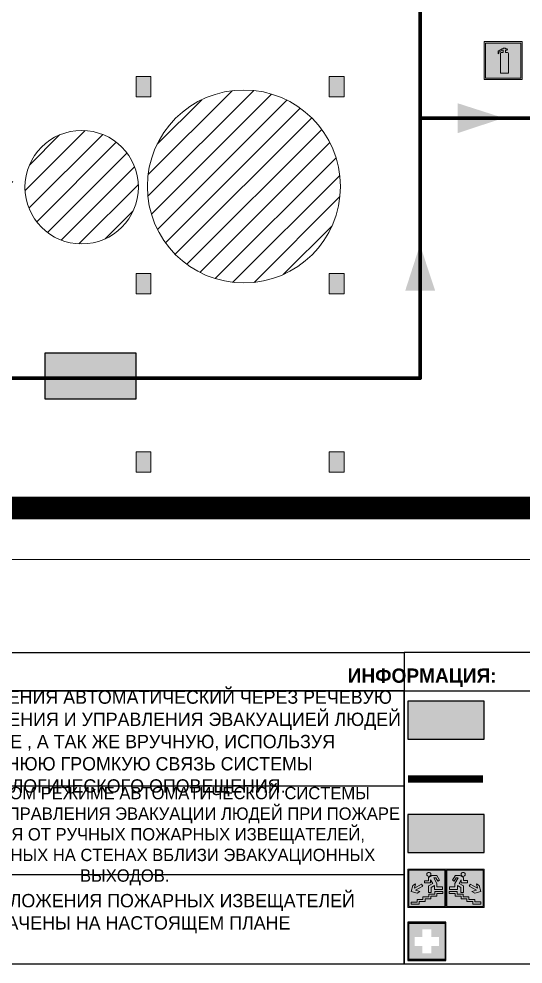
# Model space of a CAD drawing. Header units: millimetres. Extents: x 13810 to 67229, y 12374 to 21950.
# Drawn here: x 27030.3 to 27136.2, y 15364.5 to 15563.1 of the extents above; entities that cross this region are included whole.
import ezdxf

# ---------------------------------------------------------------- set-up
doc = ezdxf.new("R2010")
doc.units = ezdxf.units.MM
doc.layers.add('План_Штампы', color=7, linetype='Continuous')
doc.styles.add('обычный', font='arial.ttf')

# ---------------------------------------------------------------- blocks, each defined once
blk = doc.blocks.new('A$C7B4425F7')
at = {"true_color": 0xffffff}
blk.add_hatch(color=7, dxfattribs=at).paths.add_polyline_path([(0, 0), (-16, 0), (-16, -8), (0, -8)])
h = blk.add_hatch(color=126)
h.paths.add_polyline_path([(-0.2, -0.2), (-15.8, -0.2), (-15.8, -7.8), (-0.2, -7.8)])
h.paths.add_polyline_path([(-11.76, -2.03), (-11.76, -3.66), (-11.17, -3.66, -0.568275), (-11.17, -6.18), (-12.58, -6.18), (-12.58, -2.03)], flags=16)
h.paths.add_polyline_path([(-13.33, -4.12, -0.495768), (-13.59, -6.18), (-15.03, -6.18), (-15.03, -2.03), (-13.59, -2.03, -0.487973)], flags=16)
h.paths.add_polyline_path([(-10.25, -2.03), (-9.48, -2.03), (-9.48, -6.18), (-10.25, -6.18)], flags=16)
h.paths.add_polyline_path([(-13.84, -3.69), (-14.24, -3.69), (-14.24, -3.03), (-13.9, -3.03, -0.692621)], flags=0)
h.paths.add_polyline_path([(-9.15, -2.03), (-8.4, -2.03), (-8.04, -3.07), (-7.68, -2.03), (-6.93, -2.03), (-7.64, -4.1), (-6.93, -6.18), (-7.68, -6.18), (-8.04, -5.14), (-8.4, -6.18), (-9.15, -6.18), (-8.44, -4.1)], flags=16)
h.paths.add_polyline_path([(-11.76, -4.46), (-11.42, -4.46, -0.692621), (-11.36, -5.12), (-11.76, -5.12)], flags=0)
h.paths.add_polyline_path([(-13.9, -5.2), (-14.24, -5.2), (-14.24, -4.55), (-13.84, -4.55, -0.708038)], flags=0)
edge = h.paths.add_edge_path(flags=16)
edge.add_ellipse((-5.51, -4.08), major_axis=(0, 2.05), ratio=0.586184, start_angle=0, end_angle=360)
edge = h.paths.add_edge_path(flags=0)
edge.add_ellipse((-5.51, -4.08), major_axis=(0, 1.14), ratio=0.454828, start_angle=0, end_angle=360)
h.paths.add_polyline_path([(-4.13, -4.96, 0.377264), (-3.48, -4.52, 0.0555), (-3.16, -2.03), (-1.66, -2.03), (-1.66, -4.96), (-0.96, -4.96), (-0.96, -7.01), (-1.75, -7.01), (-1.75, -6.18), (-3.3, -6.18), (-3.3, -7.02), (-4.13, -7.02)], flags=16)
h.paths.add_polyline_path([(-2.73, -2.91), (-2.28, -2.91), (-2.28, -4.96), (-3.05, -4.96, 0.079136)], flags=0)
at = {"color": 126}
blk.add_lwpolyline([(-16, -8), (0, -8), (0, 0), (-16, 0)], close=True, dxfattribs=at)
blk = doc.blocks.new('A$C18900ED3')
h = blk.add_hatch(color=126)
h.paths.add_polyline_path([(-0.18, -0.18), (-7.02, -0.18), (-7.02, -7.02), (-0.18, -7.02)])
h.paths.add_polyline_path([(-5.89, -4.46), (-5.89, -2.77), (-4.46, -2.77), (-4.46, -1.31), (-2.77, -1.31), (-2.77, -2.77), (-1.33, -2.77), (-1.33, -4.46), (-2.77, -4.46), (-2.77, -5.89), (-4.46, -5.89), (-4.46, -4.46)], flags=16)
at = {"color": 126}
for p, q in [((-7.2, 0), (-7.2, -7.2)), ((0, 0), (-7.2, 0)), ((0, -7.2), (0, 0)), ((-7.02, -7.02), (-7.02, -0.18)), ((-7.02, -0.18), (-0.18, -0.18)), ((-0.18, -0.18), (-0.18, -7.02)), ((-0.18, -7.02), (-7.02, -7.02)), ((-7.2, -7.2), (0, -7.2))]:
    blk.add_line(p, q, dxfattribs=at)
blk = doc.blocks.new('вниз 3')
at = {"lineweight": 0, "true_color": 0xffffff}
h = blk.add_hatch(color=7, dxfattribs=at)
h.dxf.hatch_style = 1
h.paths.add_polyline_path([(40997.5, -4475.69), (40997.25, -4475.28), (40995.76, -4476.15), (40995.97, -4475.23), (40995.39, -4475.56), (40995.05, -4476.83), (40996.33, -4477.17), (40996.91, -4476.83), (40996, -4476.55)], flags=0)
h.paths.add_polyline_path([(40999.81, -4473.95), (41000.22, -4473.95), (41000.64, -4474.67), (41001.03, -4474.43), (41000.46, -4473.49), (41000.42, -4473.49), (40999.43, -4473.49), (40998.68, -4473.92), (40998.68, -4474.57), (40997.88, -4474.57), (40997.88, -4475), (40999.14, -4475), (40999.14, -4474.43), (40999.14, -4474.38), (40999.59, -4475.15), (40998.72, -4475.67), (40998.72, -4477.06), (40999.24, -4477.06), (40999.24, -4475.96), (40999.95, -4475.56), (40999.95, -4476.43), (41001.61, -4476.43), (41001.61, -4475.88), (41000.47, -4475.88), (41000.47, -4475.12)], flags=0)
h.paths.add_polyline_path([(40999.2, -4473.24, 1), (40998.35, -4473.24, 1)], flags=0)
h.paths.add_polyline_path([(41000.46, -4477.26), (41001.69, -4477.26), (41001.69, -4476.84), (41000.03, -4476.84), (41000.03, -4477.39), (40998.78, -4477.39), (40998.78, -4477.95), (40997.53, -4477.95), (40997.53, -4478.5), (40996.29, -4478.5), (40996.29, -4479.06), (40995.05, -4479.06), (40995.05, -4479.48), (40995.29, -4479.48), (40996.72, -4479.48), (40996.72, -4478.92), (40997.97, -4478.92), (40997.97, -4478.36), (40999.2, -4478.36), (40999.2, -4477.81), (41000.46, -4477.81)], flags=0)
h.paths.add_polyline_path([(41002.37, -4472.17), (40994.37, -4472.17), (40994.37, -4480.17), (41002.37, -4480.17)])
h.paths.add_polyline_path([(41002.16, -4479.96), (40994.57, -4479.96), (40994.57, -4472.37), (41002.16, -4472.37)], flags=16)
h.paths.add_polyline_path([(41001.61, -4475.88), (41001.61, -4476.43), (40999.95, -4476.43), (40999.95, -4475.56), (40999.24, -4475.96), (40999.24, -4477.06), (40998.72, -4477.06), (40998.72, -4475.67), (40999.59, -4475.15), (40999.14, -4474.38), (40999.14, -4474.43), (40999.14, -4475), (40997.88, -4475), (40997.88, -4474.57), (40998.68, -4474.57), (40998.68, -4473.92), (40999.43, -4473.49), (41000.42, -4473.49), (41000.46, -4473.49), (41001.03, -4474.43), (41000.64, -4474.67), (41000.22, -4473.95), (40999.81, -4473.95), (41000.47, -4475.12), (41000.47, -4475.88)], flags=0)
h.paths.add_polyline_path([(41001.69, -4476.84), (41001.69, -4477.26), (41000.46, -4477.26), (41000.46, -4477.81), (40999.2, -4477.81), (40999.2, -4478.36), (40997.97, -4478.36), (40997.97, -4478.92), (40996.72, -4478.92), (40996.72, -4479.48), (40995.05, -4479.48), (40995.05, -4479.06), (40996.29, -4479.06), (40996.29, -4478.5), (40997.53, -4478.5), (40997.53, -4477.95), (40998.78, -4477.95), (40998.78, -4477.39), (41000.03, -4477.39), (41000.03, -4476.84)], flags=0)
h.paths.add_polyline_path([(40998.35, -4473.24, -1), (40999.2, -4473.24, -1)], flags=0)
h.paths.add_polyline_path([(40997.5, -4475.69), (40996, -4476.55), (40996.91, -4476.83), (40996.33, -4477.17), (40995.05, -4476.83), (40995.39, -4475.56), (40995.97, -4475.23), (40995.76, -4476.15), (40997.25, -4475.28)], flags=0)
at = {"lineweight": 0}
h = blk.add_hatch(color=126, dxfattribs=at)
h.dxf.hatch_style = 1
h.paths.add_polyline_path([(41002.16, -4472.37), (40994.57, -4472.37), (40994.57, -4479.96), (41002.16, -4479.96)])
h.paths.add_polyline_path([(40995.97, -4475.23), (40995.76, -4476.15), (40997.25, -4475.28), (40997.5, -4475.69), (40996, -4476.55), (40996.91, -4476.83), (40996.33, -4477.17), (40995.05, -4476.83), (40995.39, -4475.56)], flags=16)
h.paths.add_polyline_path([(40997.88, -4474.57), (40998.68, -4474.57), (40998.68, -4473.92), (40999.43, -4473.49), (41000.42, -4473.49), (41000.46, -4473.49), (41001.03, -4474.43), (41000.64, -4474.67), (41000.22, -4473.95), (40999.81, -4473.95), (41000.47, -4475.12), (41000.47, -4475.88), (41001.61, -4475.88), (41001.61, -4476.43), (40999.95, -4476.43), (40999.95, -4475.56), (40999.24, -4475.96), (40999.24, -4477.06), (40998.72, -4477.06), (40998.72, -4475.67), (40999.59, -4475.15), (40999.14, -4474.38), (40999.14, -4474.43), (40999.14, -4475), (40997.88, -4475)], flags=16)
h.paths.add_polyline_path([(40998.35, -4473.24, -1), (40999.2, -4473.24, -1)], flags=16)
h.paths.add_polyline_path([(40997.53, -4477.95), (40998.78, -4477.95), (40998.78, -4477.39), (41000.03, -4477.39), (41000.03, -4476.84), (41001.69, -4476.84), (41001.69, -4477.26), (41000.46, -4477.26), (41000.46, -4477.81), (40999.2, -4477.81), (40999.2, -4478.36), (40997.97, -4478.36), (40997.97, -4478.92), (40996.72, -4478.92), (40996.72, -4479.48), (40995.05, -4479.48), (40995.05, -4479.06), (40996.29, -4479.06), (40996.29, -4478.5), (40997.53, -4478.5)], flags=16)
at = {"lineweight": 0, "true_color": 0xffffff}
h = blk.add_hatch(color=7, dxfattribs=at)
h.dxf.hatch_style = 1
h.paths.add_polyline_path([(40999.2, -4473.24, 1), (40998.35, -4473.24, 1)])
h.paths.add_polyline_path([(40999.81, -4473.95), (41000.22, -4473.95), (41000.64, -4474.67), (41001.03, -4474.43), (41000.46, -4473.49), (41000.42, -4473.49), (40999.43, -4473.49), (40998.68, -4473.92), (40998.68, -4474.57), (40997.88, -4474.57), (40997.88, -4475), (40999.14, -4475), (40999.14, -4474.43), (40999.14, -4474.38), (40999.59, -4475.15), (40998.72, -4475.67), (40998.72, -4477.06), (40999.24, -4477.06), (40999.24, -4475.96), (40999.95, -4475.56), (40999.95, -4476.43), (41001.61, -4476.43), (41001.61, -4475.88), (41000.47, -4475.88), (41000.47, -4475.12)])
h.paths.add_polyline_path([(40999.2, -4477.81), (41000.46, -4477.81), (41000.46, -4477.26), (41001.69, -4477.26), (41001.69, -4476.84), (41000.03, -4476.84), (41000.03, -4477.39), (40998.78, -4477.39), (40998.78, -4477.95), (40997.53, -4477.95), (40997.53, -4478.5), (40996.29, -4478.5), (40996.29, -4479.06), (40995.05, -4479.06), (40995.05, -4479.48), (40995.29, -4479.48), (40996.72, -4479.48), (40996.72, -4478.92), (40997.97, -4478.92), (40997.97, -4478.36), (40999.2, -4478.36)])
h.paths.add_polyline_path([(40997.5, -4475.69), (40997.25, -4475.28), (40995.76, -4476.15), (40995.97, -4475.23), (40995.39, -4475.56), (40995.05, -4476.83), (40996.33, -4477.17), (40996.91, -4476.83), (40996, -4476.55)])
at = {"color": 126, "lineweight": 0}
for points in [[(40994.37, -4472.17), (41002.37, -4472.17), (41002.37, -4480.17), (40994.37, -4480.17)], [(40994.57, -4472.37), (41002.16, -4472.37), (41002.16, -4479.96), (40994.57, -4479.96)]]:
    blk.add_lwpolyline(points, close=True, dxfattribs=at)
for points in [[(40999.14, -4474.43), (40999.14, -4475), (40997.88, -4475), (40997.88, -4474.57), (40998.68, -4474.57), (40998.68, -4473.92), (40999.43, -4473.49), (41000.42, -4473.49), (41000.46, -4473.49), (41001.03, -4474.43), (41000.64, -4474.67), (41000.22, -4473.95), (40999.81, -4473.95), (41000.47, -4475.12), (41000.47, -4475.88), (41001.61, -4475.88), (41001.61, -4476.43), (40999.95, -4476.43), (40999.95, -4475.56), (40999.24, -4475.96), (40999.24, -4477.06), (40998.72, -4477.06), (40998.72, -4475.67), (40999.59, -4475.15), (40999.14, -4474.38), (40999.14, -4474.43)], [(40995.05, -4476.83), (40995.39, -4475.56), (40995.97, -4475.23), (40995.76, -4476.15), (40997.25, -4475.28), (40997.5, -4475.69), (40996, -4476.55), (40996.91, -4476.83), (40996.33, -4477.17), (40995.05, -4476.83)], [(40995.29, -4479.48), (40995.05, -4479.48), (40995.05, -4479.06), (40996.29, -4479.06), (40996.29, -4478.5), (40997.53, -4478.5), (40997.53, -4477.95), (40998.78, -4477.95), (40998.78, -4477.39), (41000.03, -4477.39), (41000.03, -4476.84), (41001.69, -4476.84), (41001.69, -4477.26), (41000.46, -4477.26), (41000.46, -4477.81), (40999.2, -4477.81), (40999.2, -4478.36), (40997.97, -4478.36), (40997.97, -4478.92), (40996.72, -4478.92), (40996.72, -4479.48), (40995.05, -4479.48)]]:
    blk.add_lwpolyline(points, dxfattribs=at)
blk.add_circle((40998.77, -4473.24), 0.426, dxfattribs=at)
blk = doc.blocks.new('вниз')
at = {"lineweight": 0, "true_color": 0xffffff}
h = blk.add_hatch(color=7, dxfattribs=at)
h.dxf.hatch_style = 1
h.paths.add_polyline_path([(40994.51, -4472.22), (40986.51, -4472.22), (40986.51, -4480.22), (40994.51, -4480.22)])
h.paths.add_polyline_path([(40994.31, -4472.42), (40994.31, -4480.01), (40986.71, -4480.01), (40986.71, -4472.42)], flags=16)
h.paths.add_polyline_path([(40988.43, -4473.53), (40989.43, -4473.53), (40990.19, -4473.96), (40990.19, -4474.6), (40991, -4474.6), (40991, -4475.06), (40989.73, -4475.06), (40989.73, -4474.46), (40989.3, -4475.18), (40990.17, -4475.7), (40990.17, -4477.11), (40989.63, -4477.11), (40989.63, -4476.01), (40988.94, -4475.59), (40988.94, -4476.46), (40988.94, -4476.46), (40987.47, -4476.46), (40987.26, -4476.46), (40987.26, -4475.92), (40988.4, -4475.92), (40988.4, -4475.2), (40989.1, -4473.99), (40988.66, -4473.99), (40988.24, -4474.7), (40987.86, -4474.47), (40988.41, -4473.56)], flags=0)
h.paths.add_polyline_path([(40990.55, -4473.29, -1), (40989.69, -4473.29, -1)], flags=0)
h.paths.add_polyline_path([(40988.85, -4476.89), (40988.85, -4477.43), (40990.1, -4477.43), (40990.1, -4477.99), (40991.34, -4477.99), (40991.34, -4478.54), (40992.59, -4478.54), (40992.59, -4479.09), (40993.83, -4479.09), (40993.83, -4479.52), (40992.17, -4479.52), (40992.17, -4478.97), (40990.91, -4478.97), (40990.91, -4478.41), (40989.68, -4478.41), (40989.68, -4477.86), (40988.43, -4477.86), (40988.43, -4477.31), (40987.6, -4477.31), (40987.18, -4477.31), (40987.18, -4476.89)], flags=0)
h.paths.add_polyline_path([(40991.61, -4475.33), (40993.12, -4476.2), (40992.9, -4475.27), (40993.48, -4475.6), (40993.83, -4476.88), (40992.56, -4477.22), (40991.97, -4476.88), (40992.9, -4476.61), (40991.38, -4475.74), (40991.58, -4475.39)], flags=0)
h.paths.add_polyline_path([(40990.19, -4473.96), (40989.43, -4473.53), (40988.43, -4473.53), (40988.41, -4473.56), (40987.86, -4474.47), (40988.24, -4474.7), (40988.66, -4473.99), (40989.1, -4473.99), (40988.4, -4475.2), (40988.4, -4475.92), (40987.26, -4475.92), (40987.26, -4476.46), (40987.47, -4476.46), (40988.94, -4476.46), (40988.94, -4476.27), (40988.94, -4475.59), (40989.63, -4476.01), (40989.63, -4477.11), (40990.17, -4477.11), (40990.17, -4475.7), (40989.3, -4475.18), (40989.73, -4474.46), (40989.73, -4475.06), (40991, -4475.06), (40991, -4474.6), (40990.19, -4474.6)], flags=0)
h.paths.add_polyline_path([(40990.55, -4473.29, 1), (40989.69, -4473.29, 1)], flags=0)
h.paths.add_polyline_path([(40991.61, -4475.33), (40991.58, -4475.39), (40991.38, -4475.74), (40992.9, -4476.61), (40991.97, -4476.88), (40992.56, -4477.22), (40993.83, -4476.88), (40993.48, -4475.6), (40992.9, -4475.27), (40993.12, -4476.2)], flags=0)
h.paths.add_polyline_path([(40990.1, -4477.43), (40988.85, -4477.43), (40988.85, -4476.89), (40987.18, -4476.89), (40987.18, -4477.31), (40987.6, -4477.31), (40988.43, -4477.31), (40988.43, -4477.86), (40989.68, -4477.86), (40989.68, -4478.41), (40990.91, -4478.41), (40990.91, -4478.97), (40992.17, -4478.97), (40992.17, -4479.52), (40993.83, -4479.52), (40993.83, -4479.09), (40992.59, -4479.09), (40992.59, -4478.54), (40991.34, -4478.54), (40991.34, -4477.99), (40990.1, -4477.99)], flags=0)
at = {"lineweight": 0}
h = blk.add_hatch(color=126, dxfattribs=at)
h.dxf.hatch_style = 1
h.paths.add_polyline_path([(40994.31, -4472.42), (40986.71, -4472.42), (40986.71, -4480.01), (40994.31, -4480.01)])
h.paths.add_polyline_path([(40988.43, -4473.53), (40989.43, -4473.53), (40990.19, -4473.96), (40990.19, -4474.6), (40991, -4474.6), (40991, -4475.06), (40989.73, -4475.06), (40989.73, -4474.46), (40989.3, -4475.18), (40990.17, -4475.7), (40990.17, -4477.11), (40989.63, -4477.11), (40989.63, -4476.01), (40988.94, -4475.59), (40988.94, -4476.46), (40988.94, -4476.46), (40987.47, -4476.46), (40987.26, -4476.46), (40987.26, -4475.92), (40988.4, -4475.92), (40988.4, -4475.2), (40989.1, -4473.99), (40988.66, -4473.99), (40988.24, -4474.7), (40987.86, -4474.47), (40988.41, -4473.56)], flags=16)
h.paths.add_polyline_path([(40990.55, -4473.29, -1), (40989.69, -4473.29, -1)], flags=16)
h.paths.add_polyline_path([(40988.85, -4476.89), (40988.85, -4477.43), (40990.1, -4477.43), (40990.1, -4477.99), (40991.34, -4477.99), (40991.34, -4478.54), (40992.59, -4478.54), (40992.59, -4479.09), (40993.83, -4479.09), (40993.83, -4479.52), (40992.17, -4479.52), (40992.17, -4478.97), (40990.91, -4478.97), (40990.91, -4478.41), (40989.68, -4478.41), (40989.68, -4477.86), (40988.43, -4477.86), (40988.43, -4477.31), (40987.6, -4477.31), (40987.18, -4477.31), (40987.18, -4476.89)], flags=16)
h.paths.add_polyline_path([(40991.61, -4475.33), (40993.12, -4476.2), (40992.9, -4475.27), (40993.48, -4475.6), (40993.83, -4476.88), (40992.56, -4477.22), (40991.97, -4476.88), (40992.9, -4476.61), (40991.38, -4475.74), (40991.58, -4475.39)], flags=16)
at = {"lineweight": 0, "true_color": 0xffffff}
h = blk.add_hatch(color=7, dxfattribs=at)
h.dxf.hatch_style = 1
h.paths.add_polyline_path([(40989.73, -4474.46), (40989.73, -4475.06), (40991, -4475.06), (40991, -4474.6), (40990.19, -4474.6), (40990.19, -4473.96), (40989.43, -4473.53), (40988.43, -4473.53), (40988.41, -4473.56), (40987.86, -4474.47), (40988.24, -4474.7), (40988.66, -4473.99), (40989.1, -4473.99), (40988.4, -4475.2), (40988.4, -4475.92), (40987.26, -4475.92), (40987.26, -4476.46), (40987.47, -4476.46), (40988.94, -4476.46), (40988.94, -4475.59), (40989.63, -4476.01), (40989.63, -4477.11), (40990.17, -4477.11), (40990.17, -4475.7), (40989.3, -4475.18)])
h.paths.add_polyline_path([(40989.69, -4473.29, 1), (40990.55, -4473.29, 1)])
h.paths.add_polyline_path([(40991.61, -4475.33), (40991.58, -4475.39), (40991.38, -4475.74), (40992.9, -4476.61), (40991.97, -4476.88), (40992.56, -4477.22), (40993.83, -4476.88), (40993.48, -4475.6), (40992.9, -4475.27), (40993.12, -4476.2)])
h.paths.add_polyline_path([(40990.1, -4477.43), (40988.85, -4477.43), (40988.85, -4476.89), (40987.18, -4476.89), (40987.18, -4477.31), (40987.6, -4477.31), (40988.43, -4477.31), (40988.43, -4477.86), (40989.68, -4477.86), (40989.68, -4478.41), (40990.91, -4478.41), (40990.91, -4478.97), (40992.17, -4478.97), (40992.17, -4479.52), (40993.83, -4479.52), (40993.83, -4479.09), (40992.59, -4479.09), (40992.59, -4478.54), (40991.34, -4478.54), (40991.34, -4477.99), (40990.1, -4477.99)])
at = {"color": 126, "lineweight": 0}
for points in [[(40986.51, -4472.22), (40994.51, -4472.22), (40994.51, -4480.22), (40986.51, -4480.22)], [(40986.71, -4472.42), (40994.31, -4472.42), (40994.31, -4480.01), (40986.71, -4480.01)]]:
    blk.add_lwpolyline(points, close=True, dxfattribs=at)
for points in [[(40987.47, -4476.46), (40987.26, -4476.46), (40987.26, -4475.92), (40988.4, -4475.92), (40988.4, -4475.2), (40989.1, -4473.99), (40988.66, -4473.99), (40988.24, -4474.7), (40987.86, -4474.47), (40988.41, -4473.56), (40988.43, -4473.53), (40989.43, -4473.53), (40990.19, -4473.96), (40990.19, -4474.6), (40991, -4474.6), (40991, -4475.06), (40989.73, -4475.06), (40989.73, -4474.46), (40989.3, -4475.18), (40990.17, -4475.7), (40990.17, -4477.11), (40989.63, -4477.11), (40989.63, -4476.01), (40988.94, -4475.59), (40988.94, -4476.46)], [(40987.47, -4476.46), (40988.94, -4476.46), (40988.94, -4476.27)], [(40991.58, -4475.39), (40991.38, -4475.74), (40992.9, -4476.61), (40991.97, -4476.88), (40992.56, -4477.22), (40993.83, -4476.88), (40993.48, -4475.6), (40992.9, -4475.27), (40993.12, -4476.2), (40991.61, -4475.33), (40991.58, -4475.39)], [(40987.6, -4477.31), (40987.18, -4477.31), (40987.18, -4476.89), (40988.85, -4476.89), (40988.85, -4477.43), (40990.1, -4477.43), (40990.1, -4477.99), (40991.34, -4477.99), (40991.34, -4478.54), (40992.59, -4478.54), (40992.59, -4479.09), (40993.83, -4479.09), (40993.83, -4479.52), (40992.17, -4479.52), (40992.17, -4478.97), (40990.91, -4478.97), (40990.91, -4478.41), (40989.68, -4478.41), (40989.68, -4477.86), (40988.43, -4477.86), (40988.43, -4477.31), (40987.6, -4477.31)]]:
    blk.add_lwpolyline(points, dxfattribs=at)
blk.add_circle((40990.12, -4473.29), 0.432, dxfattribs=at)
blk = doc.blocks.new('A$C32E8229D')
at = {"true_color": 0xffffff}
blk.add_hatch(color=7, dxfattribs=at).paths.add_polyline_path([(0, 0), (0, -8), (16, -8), (16, 0)])
h = blk.add_hatch(color=126)
h.paths.add_polyline_path([(0.2, -0.2), (15.8, -0.2), (15.8, -7.8), (0.2, -7.8)])
h.paths.add_polyline_path([(13.49, -2.05), (12.08, -2.05), (11.37, -2.63, 0.162397), (11.29, -2.84), (11.29, -3.63), (10.35, -3.63), (10.35, -4.05), (11.68, -4.05), (11.68, -3.48), (12.26, -4.28), (11.29, -5.1), (11.29, -6.78), (11.85, -6.78), (11.85, -5.44), (12.8, -4.64), (12.8, -5.94), (14.46, -5.94), (14.46, -5.39), (13.45, -5.39), (13.45, -3.97), (12.46, -2.59), (13.15, -2.59), (13.69, -3.34), (14.18, -3)], flags=16)
h.paths.add_polyline_path([(10.74, -1.82, 1), (11.8, -1.82, 1)], flags=16)
h.paths.add_polyline_path([(9.39, -3.59), (5.99, -3.59), (6.56, -3.03), (5.91, -3.03), (5.1, -3.83), (5.91, -4.64), (6.56, -4.64), (5.99, -4.09), (9.39, -4.09)], flags=16)
h.paths.add_polyline_path([(4.29, -1.08), (1.72, -1.08), (1.72, -6.6), (4.29, -6.6)], flags=16)
at = {"color": 126}
blk.add_lwpolyline([(16, -8), (0, -8), (0, 0), (16, 0)], close=True, dxfattribs=at)
blk = doc.blocks.new('A$C3AD82952')
at = {"true_color": 0xf5f5ff}
h = blk.add_hatch(color=7, dxfattribs=at)
h.dxf.hatch_style = 1
h.paths.add_polyline_path([(8.21, 8.73, 0.414214), (7.89, 9.05), (7.22, 9.05), (7.22, 9.92), (7.59, 9.92, 1), (7.57, 10.36), (7.22, 10.36), (7.22, 10.6), (6.43, 10.6), (6.43, 10.36), (6.01, 10.36), (4.74, 9.59), (4.74, 8.69), (4.98, 8.73), (4.98, 9.26), (6.12, 9.91), (6.43, 9.91), (6.43, 9.05), (5.76, 9.05, 0.414214), (5.44, 8.73), (5.44, 2.2), (8.21, 2.2)], flags=0)
h.paths.add_polyline_path([(12.8, 12.8), (0, 12.8), (0, 0), (12.8, 0)])
h.paths.add_polyline_path([(0.51, 12.29), (12.29, 12.29), (12.29, 0.51), (0.51, 0.51)], flags=16)
h.paths.add_polyline_path([(4.74, 9.59), (6.01, 10.36), (6.43, 10.36), (6.43, 10.6), (7.22, 10.6), (7.22, 10.36), (7.59, 10.36, -0.94586), (7.59, 9.92), (7.22, 9.92), (7.22, 9.05), (7.89, 9.05, -0.414214), (8.21, 8.73), (8.21, 2.2), (5.44, 2.2), (5.44, 8.73, -0.414214), (5.76, 9.05), (6.43, 9.05), (6.43, 9.91), (6.12, 9.91), (4.98, 9.26), (4.98, 8.73), (4.74, 8.69)], flags=0)
h = blk.add_hatch(color=242)
h.dxf.hatch_style = 1
h.paths.add_polyline_path([(12.29, 12.29), (0.51, 12.29), (0.51, 0.51), (12.29, 0.51)])
h.paths.add_polyline_path([(4.74, 8.69), (4.74, 9.59), (6.01, 10.36), (6.43, 10.36), (6.43, 10.6), (7.22, 10.6), (7.22, 10.36), (7.59, 10.36, -0.94586), (7.59, 9.92), (7.22, 9.92), (7.22, 9.05), (7.89, 9.05, -0.414214), (8.21, 8.73), (8.21, 2.2), (5.44, 2.2), (5.44, 8.73, -0.414214), (5.76, 9.05), (6.43, 9.05), (6.43, 9.91), (6.12, 9.91), (4.98, 9.26), (4.98, 8.73)], flags=16)
h = blk.add_hatch(color=7, dxfattribs=at)
h.dxf.hatch_style = 1
h.paths.add_polyline_path([(8.21, 8.73, 0.414214), (7.89, 9.05), (7.22, 9.05), (7.22, 9.92), (7.59, 9.92, 1), (7.57, 10.36), (7.22, 10.36), (7.22, 10.6), (6.43, 10.6), (6.43, 10.36), (6.01, 10.36), (4.74, 9.59), (4.74, 8.69), (4.98, 8.73), (4.98, 9.26), (6.12, 9.91), (6.43, 9.91), (6.43, 9.05), (5.76, 9.05, 0.414214), (5.44, 8.73), (5.44, 2.2), (8.21, 2.2)])
at = {"color": 242, "lineweight": 5}
for p, q in [((0, 0), (0, 12.8)), ((0, 12.8), (12.8, 12.8)), ((12.8, 0), (12.8, 12.8)), ((6.01, 10.36), (4.74, 9.59)), ((4.74, 9.59), (4.74, 8.69)), ((4.98, 9.26), (6.12, 9.91)), ((6.01, 10.36), (6.43, 10.36)), ((6.12, 9.91), (6.43, 9.91)), ((7.22, 10.6), (6.43, 10.6)), ((6.43, 10.6), (6.43, 10.36)), ((6.43, 9.91), (6.43, 9.05)), ((7.22, 10.36), (7.22, 10.6)), ((7.59, 10.36), (7.22, 10.36)), ((7.22, 9.05), (7.22, 9.92)), ((7.59, 9.92), (7.22, 9.92)), ((4.74, 8.69), (4.98, 8.73)), ((4.98, 8.73), (4.98, 9.26)), ((5.44, 2.2), (5.44, 8.73)), ((5.76, 9.05), (6.43, 9.05)), ((7.89, 9.05), (7.22, 9.05)), ((8.21, 2.2), (8.21, 8.73)), ((0, 0), (12.8, 0)), ((5.44, 2.2), (8.21, 2.2))]:
    blk.add_line(p, q, dxfattribs=at)
blk.add_lwpolyline([(0.51, 12.29), (12.29, 12.29), (12.29, 0.51), (0.51, 0.51)], close=True, dxfattribs=at)
for centre, radius, start, end in [((7.58, 10.14), 0.223, 273.1875, 86.8125), ((5.76, 8.73), 0.32, 90, 180), ((7.89, 8.73), 0.32, 0, 90)]:
    blk.add_arc(centre, radius, start, end, dxfattribs=at)

msp = doc.modelspace()

# ---------------------------------------------------------------- hatches: boundary and pattern name
at = {"lineweight": 0}
h = msp.add_hatch(color=256, dxfattribs=at)
h.dxf.hatch_style = 1
h.paths.add_polyline_path([(27054.92, 15546.69), (27058.04, 15546.69), (27058.04, 15550.96), (27054.92, 15550.96)])
h = msp.add_hatch(color=256, dxfattribs=at)
h.dxf.hatch_style = 1
h.paths.add_polyline_path([(27095.5, 15546.69), (27098.63, 15546.69), (27098.63, 15550.96), (27095.5, 15550.96)])
h = msp.add_hatch(dxfattribs=at)
h.set_pattern_fill('ANSI31', color=256)
h.set_pattern_definition([(45, (7161.8217, 11686.9472), (-2.24506403, 2.24506403), [])])
h.paths.add_polyline_path([(26853.7, 15518.08, 1), (26894.24, 15518.08, 1)])
h.paths.add_polyline_path([(26936, 15528.52, 1), (26895.46, 15528.52, 1)])
h.paths.add_polyline_path([(26977.7, 15526.62, 1), (26937.15, 15526.62, 1)])
h.paths.add_polyline_path([(27002.39, 15527.73, 1), (26978.55, 15527.73, 1)])
h.paths.add_polyline_path([(27029.08, 15528.19, 1), (27005.24, 15528.19, 1)])
h.paths.add_polyline_path([(27055.42, 15527.73, 1), (27031.58, 15527.73, 1)])
h.paths.add_polyline_path([(27097.84, 15527.88, 1), (27057.3, 15527.88, 1)])
h = msp.add_hatch(color=256, dxfattribs=at)
h.dxf.hatch_style = 1
h.paths.add_polyline_path([(27054.92, 15505.31), (27058.04, 15505.31), (27058.04, 15509.59), (27054.92, 15509.59)])
h = msp.add_hatch(color=256, dxfattribs=at)
h.dxf.hatch_style = 1
h.paths.add_polyline_path([(27095.5, 15505.31), (27098.63, 15505.31), (27098.63, 15509.59), (27095.5, 15509.59)])
h = msp.add_hatch(color=256, dxfattribs=at)
h.dxf.hatch_style = 1
h.paths.add_polyline_path([(27054.92, 15467.86), (27058.04, 15467.86), (27058.04, 15472.14), (27054.92, 15472.14)])
h = msp.add_hatch(color=256, dxfattribs=at)
h.dxf.hatch_style = 1
h.paths.add_polyline_path([(27095.5, 15467.86), (27098.63, 15467.86), (27098.63, 15472.14), (27095.5, 15472.14)])

# ---------------------------------------------------------------- linework, layer by layer
at = {"color": 126, "lineweight": 100, "true_color": 0x008754}
for points in [[(27114.6, 15542.25), (27114.6, 15610.85), (26842.11, 15610.85), (26842.96, 15487.59)], [(27114.6, 15542.25), (27114.6, 15487.59), (26842.11, 15487.59)], [(27234.51, 15542.25), (27114.6, 15542.25)]]:
    msp.add_lwpolyline(points, dxfattribs=at)
at = {"lineweight": 0}
for points in [[(27058.04, 15546.69), (27054.92, 15546.69), (27054.92, 15550.96), (27058.04, 15550.96)], [(27098.63, 15546.69), (27095.5, 15546.69), (27095.5, 15550.96), (27098.63, 15550.96)], [(27058.04, 15505.31), (27054.92, 15505.31), (27054.92, 15509.59), (27058.04, 15509.59)], [(27098.63, 15505.31), (27095.5, 15505.31), (27095.5, 15509.59), (27098.63, 15509.59)], [(27058.04, 15467.86), (27054.92, 15467.86), (27054.92, 15472.14), (27058.04, 15472.14)], [(27098.63, 15467.86), (27095.5, 15467.86), (27095.5, 15472.14), (27098.63, 15472.14)]]:
    msp.add_lwpolyline(points, close=True, dxfattribs=at)
at = {"lineweight": 0, "const_width": 4.8}
msp.add_lwpolyline([(27221.87, 15538.48), (27221.87, 15460.32), (26844.43, 15460.32)], dxfattribs=at)
at = {"lineweight": 0}
msp.add_lwpolyline([(26757.28, 15449.5), (26945.04, 15449.5), (26945.04, 15455.72), (26947.94, 15445.24), (26947.94, 15449.5), (27235.98, 15449.5)], dxfattribs=at)
for points in [[(26989.47, 15429.93), (27111.19, 15429.93), (27111.19, 15364.48), (26989.47, 15364.48)], [(26989.47, 15429.93), (27111.19, 15429.93), (27111.19, 15421.88), (26989.47, 15421.88)], [(27111.19, 15421.88), (27254.96, 15421.88), (27254.96, 15429.93), (27111.19, 15429.93)], [(26989.47, 15421.88), (27111.19, 15421.88), (27111.19, 15401.89), (26989.47, 15401.89)], [(27111.19, 15421.88), (27254.96, 15421.88), (27254.96, 15364.48), (27111.19, 15364.48)], [(27111.19, 15401.89), (26989.47, 15401.89), (26989.47, 15383.31), (27111.19, 15383.31)]]:
    msp.add_lwpolyline(points, close=True)
at = {"color": 126, "lineweight": 80, "true_color": 0x008754, "const_width": 1.5}
msp.add_lwpolyline([(27127.8, 15403.38), (27112, 15403.38)], dxfattribs=at)
at = {"lineweight": 0}
for centre, radius in [((27077.57, 15527.88), 20.27), ((27043.5, 15527.73), 11.92)]:
    msp.add_circle(centre, radius, dxfattribs=at)
at = {"layer": 'План_Штампы', "color": 126, "true_color": 0x008754}
for points in [[(27122.46, 15539.09), (27122.47, 15545.36), (27132.09, 15542.27)], [(27117.72, 15505.99), (27111.45, 15506), (27114.54, 15515.62)]]:
    msp.add_solid(points, dxfattribs=at)

# ---------------------------------------------------------------- block references
for name, p, xscale, yscale, zscale in [('A$C3AD82952', (27128.01, 15550.34), 0.625, 0.625, 0.625), ('A$C18900ED3', (27120, 15373.26), 1.111111111007631, 1.111111111007631, 1.111111111007631)]:
    msp.add_blockref(name, p, dxfattribs=dict(xscale=xscale, yscale=yscale, zscale=zscale))
at = {"color": 126, "true_color": 0x008754}
for name, p in [('вниз 3', (-13882.37, 19856.57)), ('вниз', (-13866.51, 19856.62)), ('вниз', (-13866.51, 19856.62))]:
    msp.add_blockref(name, p, dxfattribs=at)
at = {"layer": 'План_Штампы', "color": 126, "true_color": 0x008754, "xscale": -1.2, "yscale": 1.2, "zscale": 1.2}
msp.add_blockref('A$C32E8229D', (27054.96, 15492.85), dxfattribs=at)
at = {"layer": 'План_Штампы'}
msp.add_blockref('A$C7B4425F7', (27128, 15419.75), dxfattribs=at)
at = {"layer": 'План_Штампы', "color": 126, "true_color": 0x008754, "xscale": -1}
msp.add_blockref('A$C32E8229D', (27128, 15395.91), dxfattribs=at)

# ---------------------------------------------------------------- texts
at = {"lineweight": 0, "attachment_point": 5, "style": 'обычный'}
for s, insert, char_height, width in [('{\\fProxima Nova Rg|b1|i0|c204|p2;ИНФОРМАЦИЯ:\\H1.1997x; }', (27114.99, 15424.66), 3, 175.1736), ('{\\fProxima Nova Rg|b0|i0|c204|p2;СПОСОБ ОПОВЕЩЕНИЯ АВТОМАТИЧЕСКИЙ ЧЕРЕЗ РЕЧЕВУЮ СИСТЕМУ ОПОВЕЩЕНИЯ И УПРАВЛЕНИЯ ЭВАКУАЦИЕЙ ЛЮДЕЙ ПРИ ПОЖАРЕ , А ТАК ЖЕ ВРУЧНУЮ, ИСПОЛЬЗУЯ ВНУТРЕННЮЮ ГРОМКУЮ СВЯЗЬ СИСТЕМЫ ТЕХНОЛОГИЧЕСКОГО ОПОВЕЩЕНИЯ.}', (27051.1, 15410.84), 2.8, 118.5618), ('{\\fProxima Nova Rg|b0|i0|c204|p2;\\P\\pt7.8;ЗАПУСК В РУЧНОМ РЕЖИМЕ АВТОМАТИЧЕСКОЙ СИСТЕМЫ ОПОВЕЩЕНИЯ  И УПРАВЛЕНИЯ ЭВАКУАЦИИ ЛЮДЕЙ ПРИ ПОЖАРЕ ПРОИЗВОДИТСЯ ОТ РУЧНЫХ ПОЖАРНЫХ ИЗВЕЩАТЕЛЕЙ, УСТАНАНОВЛЕННЫХ НА СТЕНАХ ВБЛИЗИ ЭВАКУАЦИОННЫХ ВЫХОДОВ. }', (27052.54, 15393.55), 2.6, 121.7868), ('\\pt8.4;{\\fProxima Nova Rg|b0|i0|c204|p2;\\PМЕСТА РАСПОЛОЖЕНИЯ ПОЖАРНЫХ ИЗВЕЩАТЕЛЕЙ ОБОЗНАЧЕНЫ НА НАСТОЯЩЕМ ПЛАНЕ}', (27050.9, 15377.41), 2.8, 118.5618)]:
    msp.add_mtext(s, dxfattribs=dict(at, insert=insert, char_height=char_height, width=width))

doc.saveas('drawing.dxf')
